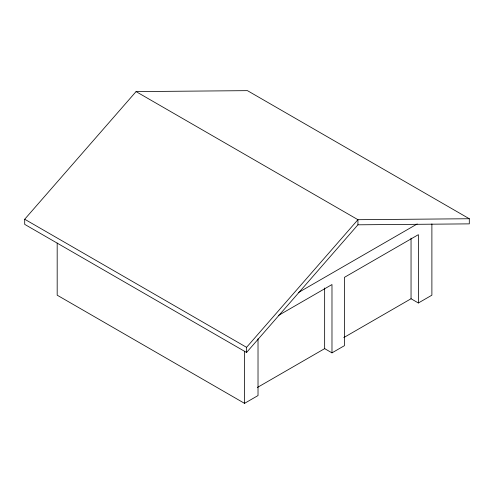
<?xml version="1.0" encoding="UTF-8"?>
<svg xmlns="http://www.w3.org/2000/svg" width="494" height="494" viewBox="0 0 494 494"><rect width="100%" height="100%" fill="white"/><g stroke="black" fill="none" stroke-linecap="round" stroke-linejoin="round"><path stroke-width="0.74" d="M24.7 219.243L136.066 91.6L247.432 90.649L469.3 218.743L469.3 223.868L357.934 224.813L246.568 352.463L24.7 224.369L24.7 219.243L246.568 347.338L246.568 352.463M246.568 347.338L357.934 219.694L469.3 218.743M298.543 292.467L417.22 223.949M278.678 315.32L331.98 284.544L331.98 352.864L324.651 348.634L324.651 287.99M257.362 387.481L324.861 348.517M343.756 337.606L411.045 298.753L418.375 302.983L431.886 295.184L431.886 223.912M57.181 243.067L57.181 295.184L244.536 403.351L258.022 395.558L258.022 338.761M331.98 352.864L344.417 345.683L344.417 277.362L418.375 234.669L418.375 302.983M136.066 91.6L357.934 219.694L357.934 224.813M411.045 238.114L411.045 298.753M244.536 351.234L244.536 403.351"/></g></svg>
